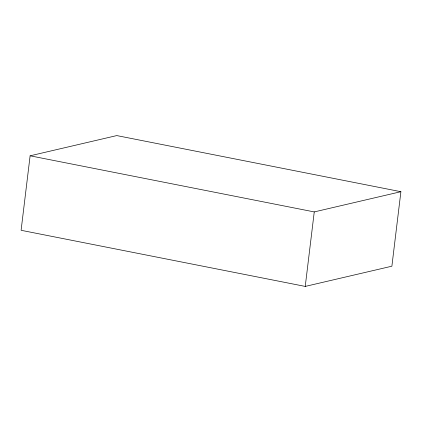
<?xml version="1.0" encoding="UTF-8"?>
<svg xmlns="http://www.w3.org/2000/svg" width="422" height="422" viewBox="0 0 422 422"><rect width="100%" height="100%" fill="white"/><g stroke="black" fill="none" stroke-linecap="round" stroke-linejoin="round"><path stroke-width="0.63" d="M30.115 155.802L21.1 230.301L305.238 286.417L391.885 266.198L400.9 191.699L116.762 135.583L30.115 155.802L314.253 211.918L400.9 191.699M305.238 286.417L314.253 211.918"/></g></svg>
